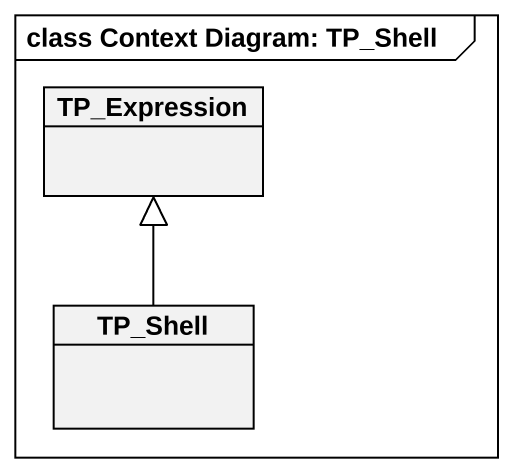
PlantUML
@startuml
mainframe class Context Diagram: TP_Shell
hide circle
hide empty members
class TP_Expression
class TP_Shell
TP_Shell -up-|> TP_Expression
@enduml
